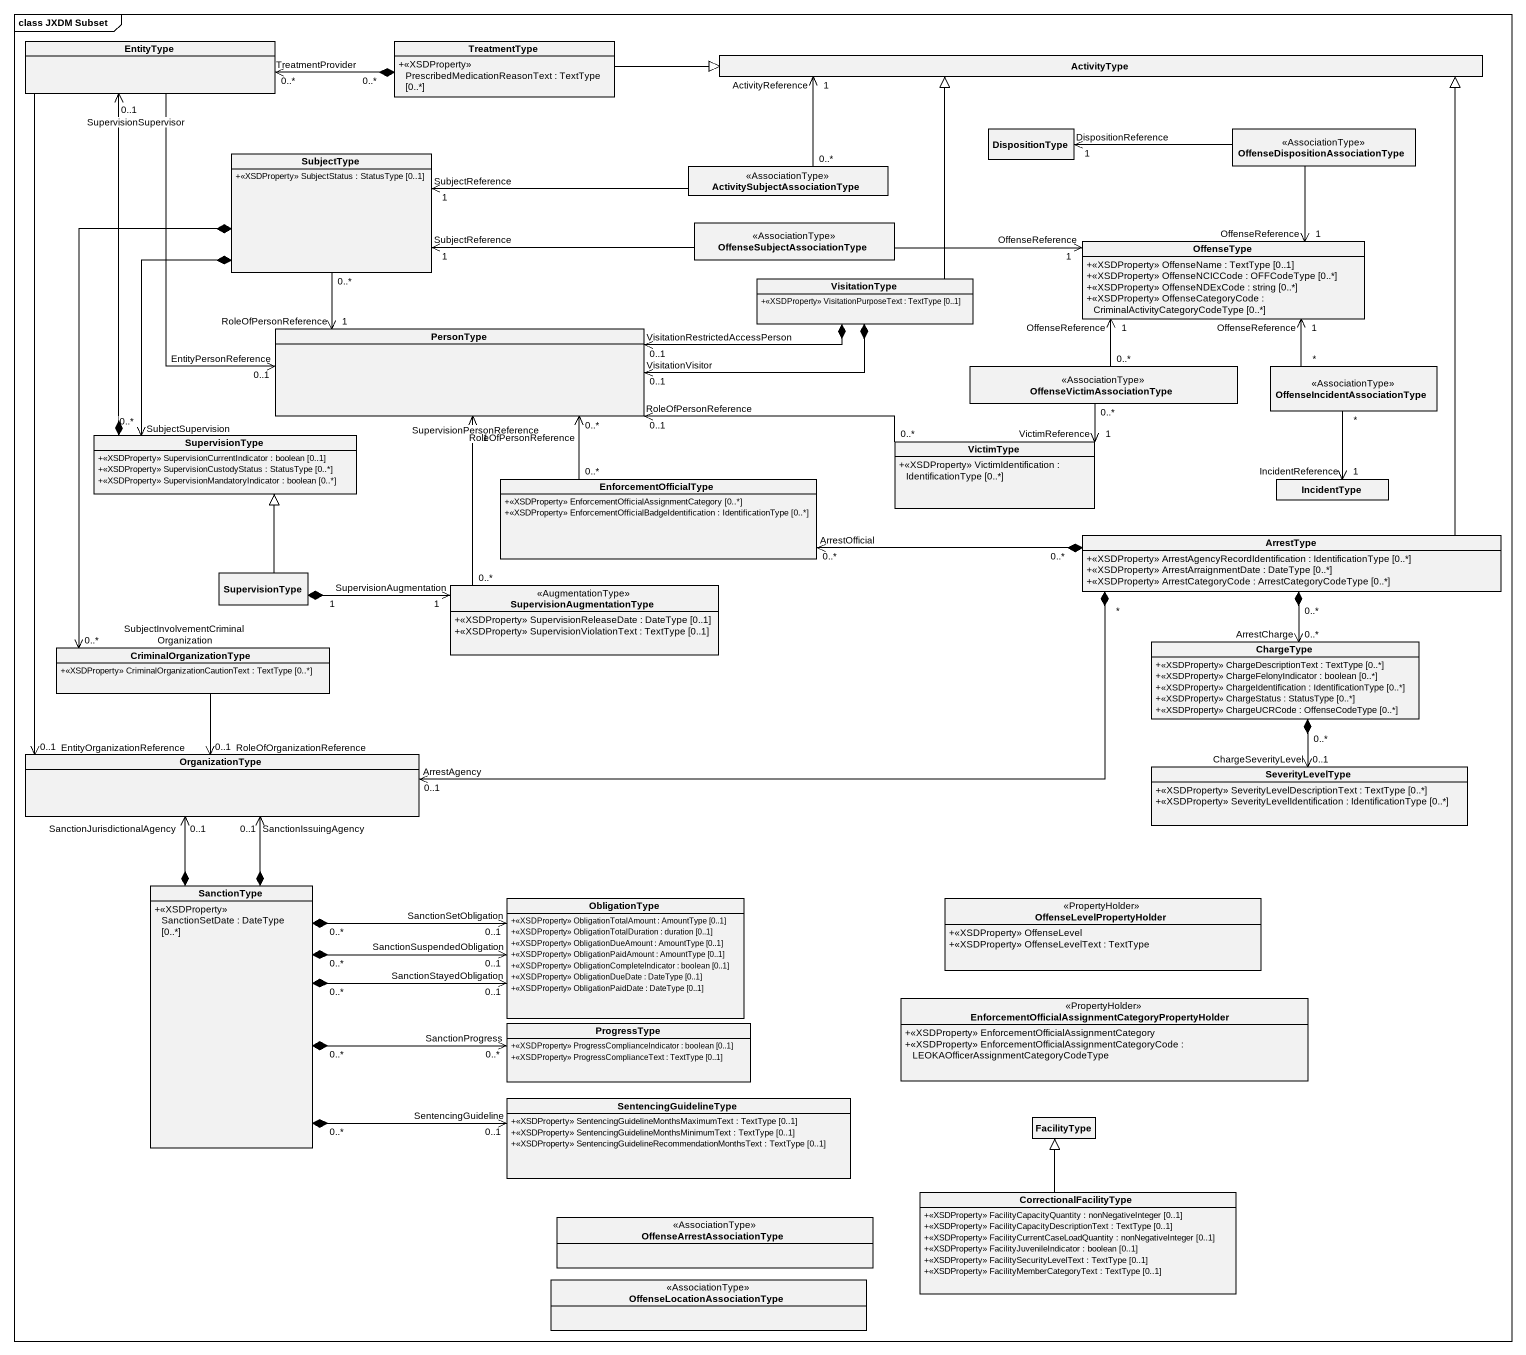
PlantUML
@startuml
mainframe class JXDM Subset
hide circle
hide empty members
skinparam classAttributeIconSize 0
class EntityType
class TreatmentType {
  +<<XSDProperty>> PrescribedMedicationReasonText : TextType [0..*]
}
class ActivityType
class DispositionType
class "OffenseDispositionAssociationType" as OffenseDispositionAssociatio <<AssociationType>>
class SubjectType {
  +<<XSDProperty>> SubjectStatus : StatusType [0..1]
}
class "ActivitySubjectAssociationType" as ActivitySubjectAssociationTy <<AssociationType>>
class "OffenseSubjectAssociationType" as OffenseSubjectAssociationTyp <<AssociationType>>
class OffenseType {
  +<<XSDProperty>> OffenseName : TextType [0..1]
  +<<XSDProperty>> OffenseNCICCode : OFFCodeType [0..*]
  +<<XSDProperty>> OffenseNDExCode : string [0..*]
  +<<XSDProperty>> OffenseCategoryCode : CriminalActivityCategoryCodeType [0..*]
}
class VisitationType {
  +<<XSDProperty>> VisitationPurposeText : TextType [0..1]
}
class PersonType
class OffenseVictimAssociationType <<AssociationType>>
class "OffenseIncidentAssociationType" as OffenseIncidentAssociationTy <<AssociationType>>
class SupervisionType {
  +<<XSDProperty>> SupervisionCurrentIndicator : boolean [0..1]
  +<<XSDProperty>> SupervisionCustodyStatus : StatusType [0..*]
  +<<XSDProperty>> SupervisionMandatoryIndicator : boolean [0..*]
}
class VictimType {
  +<<XSDProperty>> VictimIdentification : IdentificationType [0..*]
}
class EnforcementOfficialType {
  +<<XSDProperty>> EnforcementOfficialAssignmentCategory [0..*]
  +<<XSDProperty>> EnforcementOfficialBadgeIdentification : IdentificationType [0..*]
}
class IncidentType
class "SupervisionType" as SupervisionType_2
class ArrestType {
  +<<XSDProperty>> ArrestAgencyRecordIdentification : IdentificationType [0..*]
  +<<XSDProperty>> ArrestArraignmentDate : DateType [0..*]
  +<<XSDProperty>> ArrestCategoryCode : ArrestCategoryCodeType [0..*]
}
class SupervisionAugmentationType <<AugmentationType>> {
  +<<XSDProperty>> SupervisionReleaseDate : DateType [0..1]
  +<<XSDProperty>> SupervisionViolationText : TextType [0..1]
}
class CriminalOrganizationType {
  +<<XSDProperty>> CriminalOrganizationCautionText : TextType [0..*]
}
class ChargeType {
  +<<XSDProperty>> ChargeDescriptionText : TextType [0..*]
  +<<XSDProperty>> ChargeFelonyIndicator : boolean [0..*]
  +<<XSDProperty>> ChargeIdentification : IdentificationType [0..*]
  +<<XSDProperty>> ChargeStatus : StatusType [0..*]
  +<<XSDProperty>> ChargeUCRCode : OffenseCodeType [0..*]
}
class OrganizationType
class SeverityLevelType {
  +<<XSDProperty>> SeverityLevelDescriptionText : TextType [0..*]
  +<<XSDProperty>> SeverityLevelIdentification : IdentificationType [0..*]
}
class SanctionType {
  +<<XSDProperty>> SanctionSetDate : DateType [0..*]
}
class ObligationType {
  +<<XSDProperty>> ObligationTotalAmount : AmountType [0..1]
  +<<XSDProperty>> ObligationTotalDuration : duration [0..1]
  +<<XSDProperty>> ObligationDueAmount : AmountType [0..1]
  +<<XSDProperty>> ObligationPaidAmount : AmountType [0..1]
  +<<XSDProperty>> ObligationCompleteIndicator : boolean [0..1]
  +<<XSDProperty>> ObligationDueDate : DateType [0..1]
  +<<XSDProperty>> ObligationPaidDate : DateType [0..1]
}
class OffenseLevelPropertyHolder <<PropertyHolder>> {
  +<<XSDProperty>> OffenseLevel
  +<<XSDProperty>> OffenseLevelText : TextType
}
class "EnforcementOfficialAssignmentCategoryPropertyHolder" as EnforcementOfficialAssignmen <<PropertyHolder>> {
  +<<XSDProperty>> EnforcementOfficialAssignmentCategory
  +<<XSDProperty>> EnforcementOfficialAssignmentCategoryCode : LEOKAOfficerAssignmentCategoryCodeType
}
class ProgressType {
  +<<XSDProperty>> ProgressComplianceIndicator : boolean [0..1]
  +<<XSDProperty>> ProgressComplianceText : TextType [0..1]
}
class SentencingGuidelineType {
  +<<XSDProperty>> SentencingGuidelineMonthsMaximumText : TextType [0..1]
  +<<XSDProperty>> SentencingGuidelineMonthsMinimumText : TextType [0..1]
  +<<XSDProperty>> SentencingGuidelineRecommendationMonthsText : TextType [0..1]
}
class FacilityType
class OffenseArrestAssociationType <<AssociationType>>
class CorrectionalFacilityType {
  +<<XSDProperty>> FacilityCapacityQuantity : nonNegativeInteger [0..1]
  +<<XSDProperty>> FacilityCapacityDescriptionText : TextType [0..1]
  +<<XSDProperty>> FacilityCurrentCaseLoadQuantity : nonNegativeInteger [0..1]
  +<<XSDProperty>> FacilityJuvenileIndicator : boolean [0..1]
  +<<XSDProperty>> FacilitySecurityLevelText : TextType [0..1]
  +<<XSDProperty>> FacilityMemberCategoryText : TextType [0..1]
}
class "OffenseLocationAssociationType" as OffenseLocationAssociationTy <<AssociationType>>
TreatmentType "0..*" *-left-> "TreatmentProvider\n0..*" EntityType
TreatmentType -right-|> ActivityType
OffenseDispositionAssociatio -left-> "DispositionReference\n1" DispositionType
OffenseDispositionAssociatio --> "OffenseReference\n1" OffenseType
SubjectType "0..*" --> "RoleOfPersonReference\n1" PersonType
SubjectType *--> "SubjectSupervision\n0..*" SupervisionType
SubjectType *--> "SubjectInvolvementCriminalOrganization\n0..*" CriminalOrganizationType
ActivitySubjectAssociationTy "0..*" -right-> "ActivityReference\n1" ActivityType
ActivitySubjectAssociationTy -left-> "SubjectReference\n1" SubjectType
OffenseSubjectAssociationTyp -left-> "SubjectReference\n1" SubjectType
OffenseSubjectAssociationTyp -right-> "OffenseReference\n1" OffenseType
VisitationType -up-|> ActivityType
VisitationType *-left-> "VisitationRestrictedAccessPerson\n0..1" PersonType
VisitationType *-left-> "VisitationVisitor\n0..1" PersonType
PersonType "EntityPersonReference\n0..1" <-up- EntityType
OffenseVictimAssociationType "0..*" -up-> "OffenseReference\n1" OffenseType
OffenseVictimAssociationType "0..*" --> "1\nVictimReference" VictimType
OffenseIncidentAssociationTy "*" -up-> "OffenseReference\n1" OffenseType
OffenseIncidentAssociationTy "*" --> "IncidentReference\n1" IncidentType
SupervisionType *-up-> "SupervisionSupervisor\n0..1" EntityType
VictimType "0..*" -left-> "RoleOfPersonReference\n0..1" PersonType
EnforcementOfficialType "0..*" -up-> "RoleOfPersonReference\n0..*" PersonType
SupervisionType_2 -up-|> SupervisionType
SupervisionType_2 "1" *-right-> "SupervisionAugmentation\n1" SupervisionAugmentationType
ArrestType -up-|> ActivityType
ArrestType "0..*" *-left-> "ArrestOfficial\n0..*" EnforcementOfficialType
ArrestType "0..*" *--> "ArrestCharge\n0..*" ChargeType
ArrestType "*" *-left-> "ArrestAgency\n0..1" OrganizationType
SupervisionAugmentationType "0..*" -up-> "SupervisionPersonReference\n1" PersonType
CriminalOrganizationType --> "RoleOfOrganizationReference\n0..1" OrganizationType
ChargeType "0..*" *--> "ChargeSeverityLevel\n0..1" SeverityLevelType
OrganizationType "EntityOrganizationReference\n0..1" <-up- EntityType
SanctionType *-up-> "SanctionIssuingAgency\n0..1" OrganizationType
SanctionType *-up-> "SanctionJurisdictionalAgency\n0..1" OrganizationType
SanctionType "0..*" *-right-> "SanctionSetObligation\n0..1" ObligationType
SanctionType "0..*" *-right-> "SanctionStayedObligation\n0..1" ObligationType
SanctionType "0..*" *-right-> "SanctionSuspendedObligation\n0..1" ObligationType
SanctionType "0..*" *-right-> "SanctionProgress\n0..*" ProgressType
SanctionType "0..*" *-right-> "SentencingGuideline\n0..1" SentencingGuidelineType
CorrectionalFacilityType -up-|> FacilityType
@enduml
